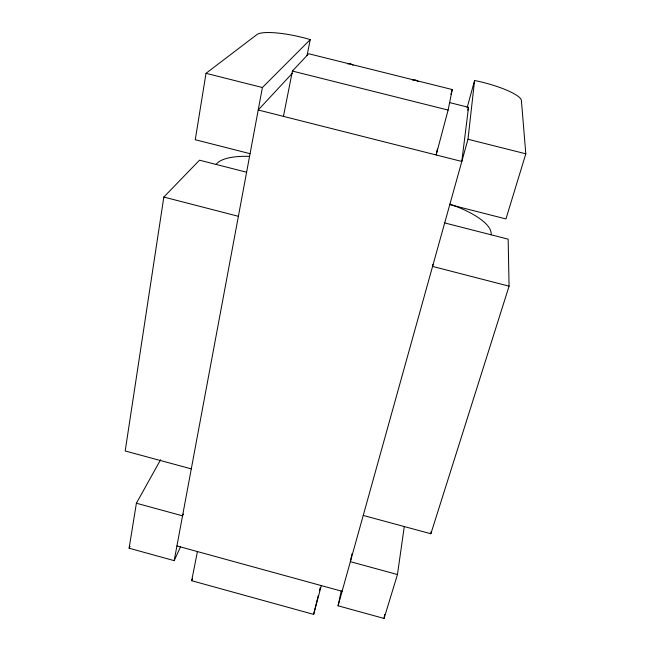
<?xml version="1.0" encoding="UTF-8"?>
<svg xmlns="http://www.w3.org/2000/svg" width="651" height="651" viewBox="0 0 651 651"><rect width="100%" height="100%" fill="white"/><g stroke="black" fill="none" stroke-linecap="round" stroke-linejoin="round"><path stroke-width="0.98" d="M363.234 515.437L430.864 533.755L431.068 531.745M404.304 526.358L397.452 574.54L384.057 618.45L338.072 605.788L467.988 139.257L474.587 80.496A40.565 8.618 14.5 0 1 501.758 88.186L506.437 90.058A40.565 8.618 14.5 0 1 521.394 100.466L525.813 153.807L505.949 218.939L449.792 204.617M449.784 102.638L468.525 107.325L461.803 161.456L258.211 109.995L292.356 73.229M246.615 172.238L199.515 160.187L163.832 197.058L125.187 450.972L191.296 468.875M384.057 618.45L384.66 614.463M180.498 546.864L174.183 560.641L129.11 548.232L136.393 503.231L160.594 459.752M307.06 55.384L310.25 39.605A39.931 8.406 12.3 0 0 256.917 34.56L206.009 73.327L195.259 139.721L250.065 153.693M432.899 264.436L432.573 266.422L509.074 286.171L430.864 533.755M174.183 560.641L262.402 87.519L310.25 39.605M321.317 585.599L313.636 614.389L191.671 580.708L197.432 551.568M283.445 116.374L292.405 71.065L308.664 53.724L452.242 89.545L448.116 110.068L436.146 154.971L437.382 149.063M352.036 553.724L350.36 561.675L397.452 574.54M338.072 605.788L341.262 590.921M313.636 614.389L318.201 595.706M319.397 590.791L320.121 587.845M450.948 94.403L452.242 89.545M467.076 107.846L474.587 80.496M467.727 110.222L468.525 107.325M191.671 580.708L192.46 578.837M183.411 514.005L182.54 515.836L136.393 503.231M129.11 548.232L130.062 546.441M347.553 63.847L350.531 63.749L353.127 65.238M412.612 80.081L415.615 79.983L418.219 81.481M292.405 71.065L448.116 110.068M206.009 73.327L262.402 87.519M467.988 139.257L525.813 153.807M444.788 222.951L508.154 239.161L509.074 286.171M163.832 197.058L238.388 216.303M176.926 545.937L342.109 591.311M216.165 164.443A59.355 19.652 11.7 0 1 249.431 156.354M449.8 204.121A59.77 19.961 14.9 0 1 491.041 234.783"/></g></svg>
